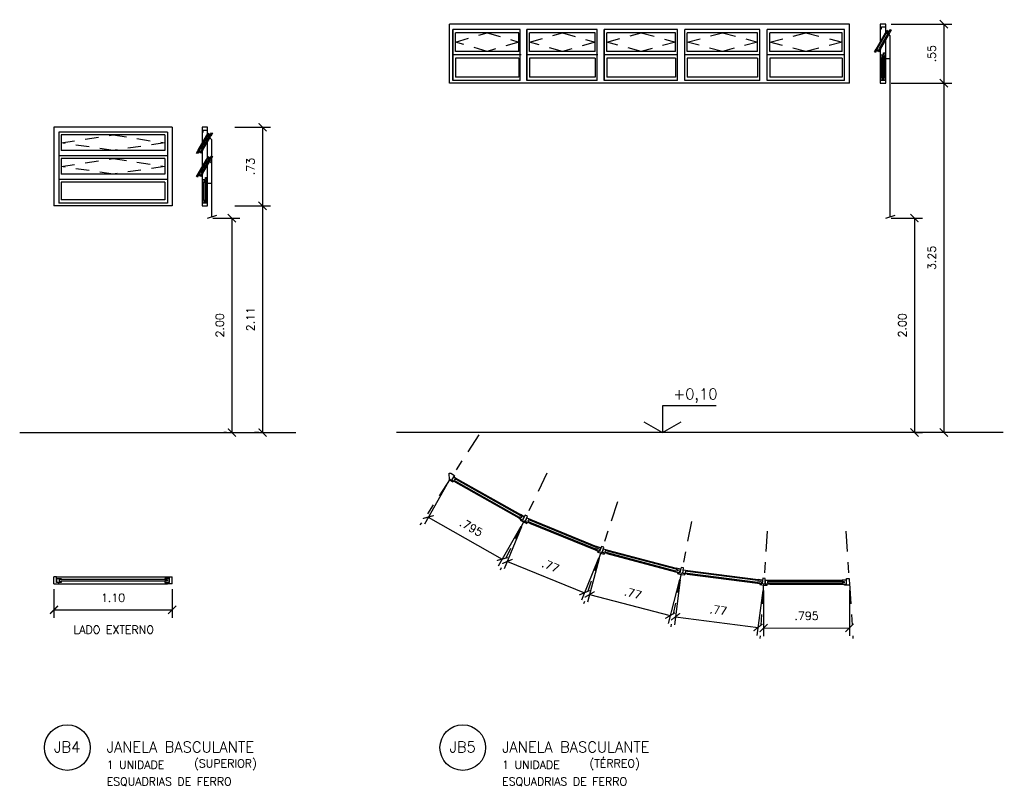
# Model space of a CAD drawing. Header units: millimetres. Extents: x 193 to 586, y 108 to 133.
# Drawn here: x 379.26 to 388.41, y 125.87 to 133 of the extents above; entities that cross this region are included whole.
import ezdxf

# ---------------------------------------------------------------- set-up
doc = ezdxf.new("R2010")
doc.units = ezdxf.units.MM
doc.linetypes.add('CENTER', pattern=[0.6, 0.375, -0.075, 0.075, -0.075])
doc.linetypes.add('HIDDEN', pattern=[0.375, 0.25, -0.125])
for name, color, linetype in [('CAIX', 2, 'Continuous'), ('CAIXN', 7, 'Continuous'), ('COTAS', 1, 'Continuous'), ('EIXOS', 141, 'CENTER'), ('LPROJ', 7, 'HIDDEN'), ('LVISTA01', 8, 'Continuous'), ('LVISTA02', 1, 'Continuous'), ('NOTAS', 2, 'Continuous'), ('REVEST', 2, 'Continuous')]:
    doc.layers.add(name, color=color, linetype=linetype)
doc.styles.add('100-50', font='romans.shx', dxfattribs={"height": 0.125})
doc.styles.add('60-50', font='romans.shx', dxfattribs={"height": 0.075})
doc.styles.add('80-50', font='romans.shx', dxfattribs={"height": 0.1})
doc.dimstyles.new('50', dxfattribs={"dimtxt": 0.1, "dimasz": 2.5, "dimexe": 1.25, "dimexo": 0.625, "dimgap": 0.075, "dimtad": 1, "dimzin": 0, "dimdsep": 46, "dimtxsty": '60-50', "dimcen": 2.5, "dimclrt": 3, "dimadec": 0, "dimazin": 0, "dimtfac": 1, "dimtmove": 0, "dimatfit": 3, "dimfxl": 1, "dimarcsym": 0})

# ---------------------------------------------------------------- blocks, each defined once
blk = doc.blocks.new('_ARCHTICK')
at = {"color": 0, "linetype": 'ByBlock', "const_width": 0.15}
blk.add_lwpolyline([(-0.5, -0.5), (0.5, 0.5)], dxfattribs=at)
blk = doc.blocks.new('*D112')
at = {"color": 0, "linetype": 'ByBlock'}
for p, q in [((168.7461, 234.7898), (169.0796, 234.7898)), ((169.0046, 234.7898), (169.0046, 234.0598)), ((168.7461, 234.0598), (169.0796, 234.0598))]:
    blk.add_line(p, q, dxfattribs=at)
at = {"layer": 'DEFPOINTS', "color": 0, "linetype": 'ByBlock'}
for p in [(168.6961, 234.7898), (168.6961, 234.0598), (169.0046, 234.0598)]:
    blk.add_point(p, dxfattribs=at)
at = {"color": 0, "linetype": 'ByBlock', "xscale": 0.075, "yscale": 0.075, "zscale": 0.075}
for p, rotation in [((169.0046, 234.7898), 90), ((169.0046, 234.0598), 270)]:
    blk.add_blockref('_ARCHTICK', p, dxfattribs=dict(at, rotation=rotation))
at = {"color": 3, "linetype": 'ByBlock', "insert": (168.8921, 234.4248), "char_height": 0.075, "attachment_point": 5, "rotation": 90, "style": '60-50'}
blk.add_mtext('.73', dxfattribs=at)
blk = doc.blocks.new('*D113')
at = {"color": 0, "linetype": 'ByBlock'}
for p, q in [((169.0046, 234.0598), (169.0046, 231.9498)), ((168.9719, 231.9498), (168.9296, 231.9498))]:
    blk.add_line(p, q, dxfattribs=at)
at = {"layer": 'DEFPOINTS', "color": 0, "linetype": 'ByBlock'}
for p in [(168.6961, 234.0598), (169.0046, 231.9498), (169.0219, 231.9498)]:
    blk.add_point(p, dxfattribs=at)
at = {"color": 0, "linetype": 'ByBlock', "xscale": 0.075, "yscale": 0.075, "zscale": 0.075}
for p, rotation in [((169.0046, 234.0598), 90), ((169.0046, 231.9498), 270)]:
    blk.add_blockref('_ARCHTICK', p, dxfattribs=dict(at, rotation=rotation))
at = {"color": 3, "linetype": 'ByBlock', "insert": (168.8921, 233.0048), "char_height": 0.075, "attachment_point": 5, "rotation": 90, "style": '60-50'}
blk.add_mtext('2.11', dxfattribs=at)
blk = doc.blocks.new('*D114')
at = {"color": 0, "linetype": 'ByBlock'}
for p, q in [((168.5417, 233.9449), (168.7949, 233.9449)), ((168.7199, 233.9449), (168.7199, 231.9498)), ((168.6699, 231.9498), (168.6449, 231.9498))]:
    blk.add_line(p, q, dxfattribs=at)
at = {"layer": 'DEFPOINTS', "color": 0, "linetype": 'ByBlock'}
for p in [(168.4917, 233.9449), (168.7199, 231.9498), (168.7199, 231.9498)]:
    blk.add_point(p, dxfattribs=at)
at = {"color": 0, "linetype": 'ByBlock', "xscale": 0.075, "yscale": 0.075, "zscale": 0.075}
for p, rotation in [((168.7199, 233.9449), 90), ((168.7199, 231.9498), 270)]:
    blk.add_blockref('_ARCHTICK', p, dxfattribs=dict(at, rotation=rotation))
at = {"color": 3, "linetype": 'ByBlock', "insert": (168.6074, 232.9474), "char_height": 0.075, "attachment_point": 5, "rotation": 90, "style": '60-50'}
blk.add_mtext('2.00', dxfattribs=at)
blk = doc.blocks.new('*D115')
at = {"color": 0, "linetype": 'ByBlock'}
for p, q in [((173.7939, 230.4937), (173.7939, 230.2252)), ((174.8939, 230.4937), (174.8939, 230.2252)), ((173.7939, 230.3002), (174.8939, 230.3002))]:
    blk.add_line(p, q, dxfattribs=at)
at = {"layer": 'DEFPOINTS', "color": 0, "linetype": 'ByBlock'}
for p in [(173.7939, 230.5437), (174.8939, 230.5437), (174.8939, 230.3002)]:
    blk.add_point(p, dxfattribs=at)
at = {"color": 0, "linetype": 'ByBlock', "xscale": 0.075, "yscale": 0.075, "zscale": 0.075, "rotation": 180}
blk.add_blockref('_ARCHTICK', (173.7939, 230.3002), dxfattribs=at)
at = {"color": 0, "linetype": 'ByBlock', "xscale": 0.075, "yscale": 0.075, "zscale": 0.075}
blk.add_blockref('_ARCHTICK', (174.8939, 230.3002), dxfattribs=at)
at = {"color": 3, "linetype": 'ByBlock', "insert": (174.3439, 230.4127), "char_height": 0.075, "attachment_point": 5, "style": '60-50'}
blk.add_mtext('1.10', dxfattribs=at)
blk = doc.blocks.new('*D116')
at = {"color": 0, "linetype": 'ByBlock'}
for p, q in [((180.6448, 235.7498), (181.2105, 235.7498)), ((181.1355, 235.7498), (181.1355, 235.1999)), ((180.6448, 235.1999), (181.2105, 235.1999))]:
    blk.add_line(p, q, dxfattribs=at)
at = {"layer": 'DEFPOINTS', "color": 0, "linetype": 'ByBlock'}
for p in [(180.5948, 235.7498), (180.5948, 235.1999), (181.1355, 235.1999)]:
    blk.add_point(p, dxfattribs=at)
at = {"color": 0, "linetype": 'ByBlock', "xscale": 0.075, "yscale": 0.075, "zscale": 0.075}
for p, rotation in [((181.1355, 235.7498), 90), ((181.1355, 235.1999), 270)]:
    blk.add_blockref('_ARCHTICK', p, dxfattribs=dict(at, rotation=rotation))
at = {"color": 3, "linetype": 'ByBlock', "insert": (181.023, 235.4749), "char_height": 0.075, "attachment_point": 5, "rotation": 90, "style": '60-50'}
blk.add_mtext('.55', dxfattribs=at)
blk = doc.blocks.new('*D117')
at = {"color": 0, "linetype": 'ByBlock'}
for p, q in [((181.1355, 235.1999), (181.1355, 231.9498)), ((181.1343, 231.9498), (181.0605, 231.9498))]:
    blk.add_line(p, q, dxfattribs=at)
at = {"layer": 'DEFPOINTS', "color": 0, "linetype": 'ByBlock'}
for p in [(180.5948, 235.1999), (181.1355, 231.9498), (181.1843, 231.9498)]:
    blk.add_point(p, dxfattribs=at)
at = {"color": 0, "linetype": 'ByBlock', "xscale": 0.075, "yscale": 0.075, "zscale": 0.075}
for p, rotation in [((181.1355, 235.1999), 90), ((181.1355, 231.9498), 270)]:
    blk.add_blockref('_ARCHTICK', p, dxfattribs=dict(at, rotation=rotation))
at = {"color": 3, "linetype": 'ByBlock', "insert": (181.023, 233.5749), "char_height": 0.075, "attachment_point": 5, "rotation": 90, "style": '60-50'}
blk.add_mtext('3.25', dxfattribs=at)
blk = doc.blocks.new('*D118')
at = {"color": 0, "linetype": 'ByBlock'}
for p, q in [((180.6448, 233.9449), (180.9371, 233.9449)), ((180.8621, 233.9449), (180.8621, 231.9498)), ((180.8633, 231.9498), (180.9371, 231.9498))]:
    blk.add_line(p, q, dxfattribs=at)
at = {"layer": 'DEFPOINTS', "color": 0, "linetype": 'ByBlock'}
for p in [(180.5948, 233.9449), (180.8133, 231.9498), (180.8621, 231.9498)]:
    blk.add_point(p, dxfattribs=at)
at = {"color": 0, "linetype": 'ByBlock', "xscale": 0.075, "yscale": 0.075, "zscale": 0.075}
for p, rotation in [((180.8621, 233.9449), 90), ((180.8621, 231.9498), 270)]:
    blk.add_blockref('_ARCHTICK', p, dxfattribs=dict(at, rotation=rotation))
at = {"color": 3, "linetype": 'ByBlock', "insert": (180.7496, 232.9474), "char_height": 0.075, "attachment_point": 5, "rotation": 90, "style": '60-50'}
blk.add_mtext('2.00', dxfattribs=at)
blk = doc.blocks.new('*D119')
at = {"color": 0, "linetype": 'ByBlock'}
for p, q in [((179.4582, 230.4802), (179.4593, 230.0559)), ((180.2575, 230.4822), (180.2586, 230.0579)), ((179.4591, 230.1309), (180.2584, 230.1329))]:
    blk.add_line(p, q, dxfattribs=at)
at = {"layer": 'DEFPOINTS', "color": 0, "linetype": 'ByBlock'}
for p in [(179.4581, 230.5302), (180.2574, 230.5322), (180.2584, 230.1329)]:
    blk.add_point(p, dxfattribs=at)
at = {"color": 0, "linetype": 'ByBlock', "xscale": 0.075, "yscale": 0.075, "zscale": 0.075}
for p, rotation in [((179.4591, 230.1309), 180.1409125196109), ((180.2584, 230.1329), 0.1409125196109683)]:
    blk.add_blockref('_ARCHTICK', p, dxfattribs=dict(at, rotation=rotation))
at = {"color": 3, "linetype": 'ByBlock', "insert": (179.8585, 230.2444), "char_height": 0.075, "attachment_point": 5, "rotation": 0.14091, "style": '60-50'}
blk.add_mtext('.795', dxfattribs=at)
blk = doc.blocks.new('*D120')
at = {"color": 0, "linetype": 'ByBlock'}
for p, q in [((178.6837, 230.5802), (178.6294, 230.1616)), ((179.4517, 230.4806), (179.3973, 230.062)), ((178.639, 230.236), (179.407, 230.1364))]:
    blk.add_line(p, q, dxfattribs=at)
at = {"layer": 'DEFPOINTS', "color": 0, "linetype": 'ByBlock'}
for p in [(178.6901, 230.6298), (179.4581, 230.5302), (179.407, 230.1364)]:
    blk.add_point(p, dxfattribs=at)
at = {"color": 0, "linetype": 'ByBlock', "xscale": 0.075, "yscale": 0.075, "zscale": 0.075}
for p, rotation in [((178.639, 230.236), 172.6077200387716), ((179.407, 230.1364), 352.6077200387716)]:
    blk.add_blockref('_ARCHTICK', p, dxfattribs=dict(at, rotation=rotation))
at = {"color": 3, "linetype": 'ByBlock', "insert": (179.0375, 230.2977), "char_height": 0.075, "attachment_point": 5, "rotation": 352.60772, "style": '60-50'}
blk.add_mtext('.77', dxfattribs=at)
blk = doc.blocks.new('*D121')
at = {"color": 0, "linetype": 'ByBlock'}
for p, q in [((177.9285, 230.7785), (177.8212, 230.3709)), ((178.6774, 230.5815), (178.5701, 230.1738)), ((177.8403, 230.4434), (178.5892, 230.2464))]:
    blk.add_line(p, q, dxfattribs=at)
at = {"layer": 'DEFPOINTS', "color": 0, "linetype": 'ByBlock'}
for p in [(177.9412, 230.8269), (178.6901, 230.6298), (178.5892, 230.2464)]:
    blk.add_point(p, dxfattribs=at)
at = {"color": 0, "linetype": 'ByBlock', "xscale": 0.075, "yscale": 0.075, "zscale": 0.075}
for p, rotation in [((177.8403, 230.4434), 165.2583523953717), ((178.5892, 230.2464), 345.2583523953717)]:
    blk.add_blockref('_ARCHTICK', p, dxfattribs=dict(at, rotation=rotation))
at = {"color": 3, "linetype": 'ByBlock', "insert": (178.2434, 230.4537), "char_height": 0.075, "attachment_point": 5, "rotation": 345.25835, "style": '60-50'}
blk.add_mtext('.77', dxfattribs=at)
blk = doc.blocks.new('*D122')
at = {"color": 0, "linetype": 'ByBlock'}
for p, q in [((177.2049, 231.0717), (177.0464, 230.6812)), ((177.0746, 230.7507), (177.7921, 230.4595)), ((177.9224, 230.7805), (177.7639, 230.39))]:
    blk.add_line(p, q, dxfattribs=at)
at = {"layer": 'DEFPOINTS', "color": 0, "linetype": 'ByBlock'}
for p in [(177.2237, 231.118), (177.9412, 230.8269), (177.7921, 230.4595)]:
    blk.add_point(p, dxfattribs=at)
at = {"color": 0, "linetype": 'ByBlock', "xscale": 0.075, "yscale": 0.075, "zscale": 0.075}
for p, rotation in [((177.0746, 230.7507), 157.9138706856465), ((177.7921, 230.4595), 337.9138706856465)]:
    blk.add_blockref('_ARCHTICK', p, dxfattribs=dict(at, rotation=rotation))
at = {"color": 3, "linetype": 'ByBlock', "insert": (177.4757, 230.7093), "char_height": 0.075, "attachment_point": 5, "rotation": 337.91387, "style": '60-50'}
blk.add_mtext('.77', dxfattribs=at)
blk = doc.blocks.new('*D123')
at = {"color": 0, "linetype": 'ByBlock'}
for p, q in [((176.5108, 231.4654), (176.3024, 231.0985)), ((176.3394, 231.1638), (177.0276, 230.7729)), ((177.199, 231.0746), (176.9906, 230.7077))]:
    blk.add_line(p, q, dxfattribs=at)
at = {"layer": 'DEFPOINTS', "color": 0, "linetype": 'ByBlock'}
for p in [(176.5355, 231.5089), (177.2237, 231.118), (177.0276, 230.7729)]:
    blk.add_point(p, dxfattribs=at)
at = {"color": 0, "linetype": 'ByBlock', "xscale": 0.075, "yscale": 0.075, "zscale": 0.075}
for p, rotation in [((176.3394, 231.1638), 150.405567229511), ((177.0276, 230.7729), 330.405567229511)]:
    blk.add_blockref('_ARCHTICK', p, dxfattribs=dict(at, rotation=rotation))
at = {"color": 3, "linetype": 'ByBlock', "insert": (176.7391, 231.0662), "char_height": 0.075, "attachment_point": 5, "rotation": 330.40557, "style": '60-50'}
blk.add_mtext('.795', dxfattribs=at)

msp = doc.modelspace()

# ---------------------------------------------------------------- linework, layer by layer
at = {"layer": 'CAIX', "color": 1}
for p, q in [((383.2575, 132.4097), (383.2575, 132.9596)), ((386.9794, 132.9596), (383.2575, 132.9596)), ((383.2885, 132.4347), (383.2885, 132.9091)), ((383.9152, 132.9091), (383.2885, 132.9091)), ((383.294, 132.4347), (383.294, 132.9091)), ((383.9152, 132.4347), (383.9152, 132.9091)), ((383.9781, 132.4347), (383.9781, 132.9091)), ((384.6308, 132.9091), (383.9781, 132.9091)), ((383.9819, 132.4347), (383.9819, 132.9091)), ((384.6308, 132.4347), (384.6308, 132.9091)), ((384.6971, 132.4347), (384.6971, 132.9091)), ((385.3783, 132.9091), (384.6971, 132.9091)), ((384.6996, 132.4347), (384.6996, 132.9091)), ((385.3783, 132.4347), (385.3783, 132.9091)), ((385.4469, 132.4347), (385.4469, 132.9091)), ((386.1454, 132.9091), (385.4469, 132.9091)), ((386.1454, 132.4347), (386.1454, 132.9091)), ((386.2151, 132.4347), (386.2151, 132.9091)), ((386.9345, 132.9091), (386.2151, 132.9091)), ((386.9345, 132.4347), (386.9345, 132.9091)), ((386.9794, 132.4097), (386.9794, 132.9596)), ((387.2268, 132.7272), (387.3136, 132.8776)), ((387.2671, 132.7271), (387.3539, 132.8774)), ((387.2728, 132.4647), (387.2728, 132.6431)), ((387.3078, 132.4647), (387.3078, 132.6631)), ((383.9152, 132.4347), (383.2885, 132.4347)), ((384.6308, 132.4347), (383.9781, 132.4347)), ((385.3783, 132.4347), (384.6971, 132.4347)), ((386.1454, 132.4347), (385.4469, 132.4347)), ((386.9345, 132.4347), (386.2151, 132.4347)), ((386.9794, 132.4097), (383.2575, 132.4097)), ((380.9205, 131.7855), (380.9976, 131.9189)), ((380.9608, 131.7853), (381.0379, 131.9187)), ((380.9205, 131.568), (380.9976, 131.7014)), ((380.9608, 131.5678), (381.0379, 131.7013)), ((380.9617, 131.3247), (380.9617, 131.483)), ((380.9967, 131.3247), (380.9967, 131.503)), ((383.3154, 128.6966), (383.9025, 128.3652)), ((383.3325, 128.7271), (383.9197, 128.3957)), ((384.0032, 128.3173), (384.6143, 128.0683)), ((384.0164, 128.3498), (384.6275, 128.1007)), ((384.7304, 128.0669), (385.3685, 127.8985)), ((384.7215, 128.0331), (385.3596, 127.8647)), ((385.4748, 127.8777), (386.1292, 127.7928)), ((379.6032, 127.8162), (380.6532, 127.8162)), ((385.4703, 127.843), (386.1248, 127.7581)), ((386.2374, 127.7853), (386.9116, 127.7852)), ((379.6232, 127.7535), (380.6332, 127.7535)), ((386.2374, 127.7503), (386.9117, 127.7502))]:
    msp.add_line(p, q, dxfattribs=at)
at = {"layer": 'CAIX'}
for p, q in [((387.2354, 132.7222), (387.3222, 132.8726)), ((387.2584, 132.7321), (387.3452, 132.8824)), ((387.345, 132.862), (387.3562, 132.8508)), ((387.3562, 132.8508), (387.3562, 131.1667)), ((387.2828, 132.4647), (387.2828, 132.6431)), ((387.2978, 132.4647), (387.2978, 132.6631)), ((387.3078, 132.641), (387.3562, 132.641)), ((380.9292, 131.7805), (381.0062, 131.9139)), ((380.9522, 131.7903), (381.0292, 131.9237)), ((381.0283, 131.902), (381.0451, 131.8852)), ((381.0451, 131.8852), (381.0451, 131.7317)), ((380.9522, 131.5728), (381.0292, 131.7063)), ((381.0451, 131.7137), (381.0451, 131.1667)), ((380.9292, 131.563), (381.0062, 131.6964)), ((381.0273, 131.683), (381.0451, 131.6652)), ((380.9717, 131.3247), (380.9717, 131.483)), ((380.9867, 131.3247), (380.9867, 131.503)), ((380.9967, 131.4809), (381.0451, 131.4809)), ((381.0057, 131.1547), (381.094, 131.1817)), ((387.3168, 131.1547), (387.4051, 131.1817)), ((383.3203, 128.7053), (383.9074, 128.3739)), ((383.9148, 128.3869), (383.3276, 128.7184)), ((384.007, 128.3266), (384.6181, 128.0776)), ((384.6237, 128.0915), (384.0126, 128.3405)), ((384.7241, 128.0427), (385.3621, 127.8744)), ((385.3659, 127.8889), (384.7279, 128.0572)), ((385.4716, 127.8529), (386.126, 127.768)), ((386.1279, 127.7829), (385.4735, 127.8678)), ((379.5782, 127.7535), (379.5782, 127.8162)), ((380.6105, 127.791), (379.646, 127.791)), ((380.6105, 127.776), (379.646, 127.776)), ((380.6782, 127.7535), (380.6782, 127.8162)), ((386.9116, 127.7752), (386.2374, 127.7753)), ((386.2374, 127.7603), (386.9117, 127.7602))]:
    msp.add_line(p, q, dxfattribs=at)
for points in [[(387.2668, 132.9596), (387.2668, 132.9146), (387.2768, 132.9146), (387.2768, 132.9346), (387.3168, 132.9346), (387.3168, 132.9596)], [(387.3168, 132.4097), (387.3168, 132.4547), (387.3078, 132.4547), (387.3078, 132.4347), (387.2668, 132.4347), (387.2668, 132.4097)], [(380.9557, 131.9996), (380.9557, 131.9546), (380.9657, 131.9546), (380.9657, 131.9746), (381.0057, 131.9746), (381.0057, 131.9996)], [(381.0057, 131.2697), (381.0057, 131.3147), (380.9967, 131.3147), (380.9967, 131.2947), (380.9557, 131.2947), (380.9557, 131.2697)], [(383.2575, 128.7187), (383.2542, 128.7813), (383.2706, 128.7822), (383.3048, 128.7599), (383.2773, 128.7177), (383.294, 128.7068), (383.2885, 128.6984)], [(383.2977, 128.7467), (383.3325, 128.7271), (383.3276, 128.7184), (383.3102, 128.7282), (383.3028, 128.7151), (383.3203, 128.7053), (383.3154, 128.6966), (383.2805, 128.7162)], [(383.9546, 128.376), (383.9197, 128.3957), (383.9148, 128.3869), (383.9322, 128.3771), (383.9249, 128.3641), (383.9074, 128.3739), (383.9025, 128.3652), (383.9374, 128.3455)], [(383.9793, 128.3648), (384.0164, 128.3498), (384.0126, 128.3405), (383.9941, 128.348), (383.9884, 128.3341), (384.007, 128.3266), (384.0032, 128.3173), (383.9661, 128.3324)], [(384.6645, 128.0857), (384.6275, 128.1007), (384.6237, 128.0915), (384.6422, 128.0839), (384.6366, 128.07), (384.6181, 128.0776), (384.6143, 128.0683), (384.6514, 128.0532)], [(384.6917, 128.0771), (384.7304, 128.0669), (384.7279, 128.0572), (384.7085, 128.0623), (384.7047, 128.0478), (384.7241, 128.0427), (384.7215, 128.0331), (384.6828, 128.0432)], [(385.4071, 127.8884), (385.3685, 127.8985), (385.3659, 127.8889), (385.3853, 127.8838), (385.3815, 127.8693), (385.3621, 127.8744), (385.3596, 127.8647), (385.3983, 127.8545)], [(385.4351, 127.8828), (385.4748, 127.8777), (385.4735, 127.8678), (385.4537, 127.8703), (385.4518, 127.8555), (385.4716, 127.8529), (385.4703, 127.843), (385.4307, 127.8481)], [(379.606, 127.801), (379.646, 127.801), (379.646, 127.791), (379.626, 127.791), (379.626, 127.776), (379.646, 127.776), (379.646, 127.766), (379.606, 127.766)], [(380.6505, 127.801), (380.6105, 127.801), (380.6105, 127.791), (380.6305, 127.791), (380.6305, 127.776), (380.6105, 127.776), (380.6105, 127.766), (380.6505, 127.766)], [(386.1689, 127.7877), (386.1292, 127.7928), (386.1279, 127.7829), (386.1478, 127.7803), (386.1459, 127.7654), (386.126, 127.768), (386.1248, 127.7581), (386.1644, 127.753)], [(386.1974, 127.7852), (386.2374, 127.7853), (386.2374, 127.7753), (386.2174, 127.7752), (386.2174, 127.7602), (386.2374, 127.7603), (386.2374, 127.7503), (386.1974, 127.7502)], [(386.9516, 127.7853), (386.9116, 127.7852), (386.9116, 127.7752), (386.9316, 127.7753), (386.9317, 127.7603), (386.9117, 127.7602), (386.9117, 127.7502), (386.9517, 127.7503)]]:
    msp.add_lwpolyline(points, close=True, dxfattribs=at)
for points in [[(387.3286, 132.9036), (387.3372, 132.8986), (387.3372, 132.8986), (387.3502, 132.8911), (387.3602, 132.9084), (387.3689, 132.9034), (387.3539, 132.8774), (387.3322, 132.8899), (387.3222, 132.8726), (387.3136, 132.8776), (387.3286, 132.9036)], [(387.2268, 132.7272), (387.2354, 132.7222), (387.2354, 132.7222), (387.2484, 132.7147), (387.2584, 132.7321), (387.2671, 132.7271), (387.2521, 132.7011), (387.2304, 132.7136), (387.2204, 132.6963), (387.2118, 132.7013), (387.2268, 132.7272)], [(387.2728, 132.6731), (387.2828, 132.6731), (387.2828, 132.6731), (387.2978, 132.6731), (387.2978, 132.6931), (387.3078, 132.6931), (387.3078, 132.6631), (387.2828, 132.6631), (387.2828, 132.6431), (387.2728, 132.6431), (387.2728, 132.6731)], [(387.3078, 132.4647), (387.3078, 132.4347), (387.2728, 132.4347), (387.2728, 132.4647), (387.2828, 132.4647), (387.2828, 132.4447), (387.2978, 132.4447), (387.2978, 132.4647), (387.3078, 132.4647)], [(381.0126, 131.9449), (381.0212, 131.9399), (381.0212, 131.9399), (381.0342, 131.9324), (381.0442, 131.9497), (381.0529, 131.9447), (381.0379, 131.9187), (381.0162, 131.9312), (381.0062, 131.9139), (380.9976, 131.9189), (381.0126, 131.9449)], [(380.9205, 131.7855), (380.9292, 131.7805), (380.9292, 131.7805), (380.9422, 131.773), (380.9522, 131.7903), (380.9608, 131.7853), (380.9458, 131.7593), (380.9242, 131.7718), (380.9142, 131.7545), (380.9055, 131.7595), (380.9205, 131.7855)], [(381.0126, 131.7274), (381.0212, 131.7224), (381.0212, 131.7224), (381.0342, 131.7149), (381.0442, 131.7322), (381.0529, 131.7272), (381.0379, 131.7013), (381.0162, 131.7138), (381.0062, 131.6964), (380.9976, 131.7014), (381.0126, 131.7274)], [(380.9205, 131.568), (380.9292, 131.563), (380.9292, 131.563), (380.9422, 131.5555), (380.9522, 131.5728), (380.9608, 131.5678), (380.9458, 131.5419), (380.9242, 131.5544), (380.9142, 131.537), (380.9055, 131.542), (380.9205, 131.568)], [(380.9617, 131.513), (380.9717, 131.513), (380.9717, 131.513), (380.9867, 131.513), (380.9867, 131.533), (380.9967, 131.533), (380.9967, 131.503), (380.9717, 131.503), (380.9717, 131.483), (380.9617, 131.483), (380.9617, 131.513)], [(380.9967, 131.3247), (380.9967, 131.2947), (380.9617, 131.2947), (380.9617, 131.3247), (380.9717, 131.3247), (380.9717, 131.3047), (380.9867, 131.3047), (380.9867, 131.3247), (380.9967, 131.3247)], [(383.9457, 128.3278), (383.9781, 128.3147), (383.9819, 128.324), (383.9633, 128.3315), (383.9831, 128.3803), (383.9635, 128.3898), (383.9375, 128.3439), (383.9201, 128.3538), (383.9152, 128.3451), (383.9456, 128.3278)], [(384.6632, 128.0367), (384.6971, 128.0278), (384.6996, 128.0375), (384.6803, 128.0425), (384.6936, 128.0935), (384.673, 128.1004), (384.6531, 128.0516), (384.6346, 128.0591), (384.6308, 128.0499), (384.6632, 128.0367)], [(385.4122, 127.8396), (385.4469, 127.8351), (385.4481, 127.8451), (385.4283, 127.8476), (385.435, 127.8999), (385.4137, 127.9041), (385.4002, 127.8531), (385.3809, 127.8582), (385.3783, 127.8486), (385.4121, 127.8396)], [(379.5782, 127.7535), (379.6232, 127.7535), (379.6232, 127.7635), (379.6032, 127.7635), (379.6032, 127.8162), (379.5782, 127.8162)], [(380.6782, 127.7535), (380.6332, 127.7535), (380.6332, 127.7635), (380.6532, 127.7635), (380.6532, 127.8162), (380.6782, 127.8162)], [(386.1801, 127.74), (386.2151, 127.74), (386.2151, 127.75), (386.1951, 127.75), (386.1951, 127.8027), (386.1734, 127.8041), (386.1666, 127.7518), (386.1467, 127.7544), (386.1454, 127.7445), (386.1801, 127.74)], [(386.9792, 127.74), (386.9342, 127.74), (386.9342, 127.75), (386.9536, 127.75), (386.9506, 127.8011), (386.9754, 127.8026), (386.9792, 127.74)]]:
    msp.add_lwpolyline(points, dxfattribs=at)
at = {"layer": 'CAIXN', "color": 8, "ltscale": 0.5}
for centre in [(379.7023, 126.2284), (383.3816, 126.2284)]:
    msp.add_circle(centre, 0.2125, dxfattribs=at)
at = {"layer": 'EIXOS', "ltscale": 0.5}
for p, q in [((383.531, 129.1372), (382.9839, 128.3001)), ((384.1634, 128.7803), (383.7297, 127.8792)), ((384.8219, 128.5137), (384.5063, 127.5648)), ((385.5088, 128.3329), (385.3165, 127.3516)), ((386.2132, 128.241), (386.1472, 127.2431)), ((386.9467, 128.2408), (387.0122, 127.2429))]:
    msp.add_line(p, q, dxfattribs=at)
at = {"layer": 'LPROJ', "ltscale": 0.5}
for p, q in [((383.3154, 132.7923), (383.6089, 132.8791)), ((383.6089, 132.8791), (383.9025, 132.7923)), ((384.0032, 132.7923), (384.3088, 132.8791)), ((384.3088, 132.8791), (384.6143, 132.7923)), ((384.7215, 132.7923), (385.0405, 132.8791)), ((385.0405, 132.8791), (385.3596, 132.7923)), ((385.4703, 132.7923), (385.7976, 132.8791)), ((385.7976, 132.8791), (386.1248, 132.7923)), ((386.2374, 132.7923), (386.5745, 132.8791)), ((386.5745, 132.8791), (386.9117, 132.7923)), ((383.6089, 132.7055), (383.3154, 132.7923)), ((383.9025, 132.7923), (383.6089, 132.7055)), ((384.3088, 132.7055), (384.0032, 132.7923)), ((384.6143, 132.7923), (384.3088, 132.7055)), ((385.0405, 132.7055), (384.7215, 132.7923)), ((385.3596, 132.7923), (385.0405, 132.7055)), ((385.7976, 132.7055), (385.4703, 132.7923)), ((386.1248, 132.7923), (385.7976, 132.7055)), ((386.5745, 132.7055), (386.2374, 132.7923)), ((386.9117, 132.7923), (386.5745, 132.7055)), ((379.646, 131.8542), (380.1282, 131.9287)), ((380.1282, 131.9287), (380.6105, 131.8542)), ((380.1282, 131.7846), (379.646, 131.8542)), ((380.6105, 131.8542), (380.1282, 131.7846)), ((379.646, 131.6342), (380.1282, 131.7087)), ((380.1282, 131.7087), (380.6105, 131.6342)), ((380.1282, 131.5646), (379.646, 131.6342)), ((380.6105, 131.6342), (380.1282, 131.5646))]:
    msp.add_line(p, q, dxfattribs=at)
at = {"layer": 'LVISTA01'}
for p, q in [((383.3154, 132.7055), (383.3154, 132.8791)), ((383.9025, 132.8791), (383.3154, 132.8791)), ((383.9025, 132.7055), (383.9025, 132.8791)), ((384.0032, 132.7055), (384.0032, 132.8791)), ((384.6143, 132.8791), (384.0032, 132.8791)), ((384.6143, 132.7055), (384.6143, 132.8791)), ((384.7215, 132.7055), (384.7215, 132.8791)), ((385.3596, 132.8791), (384.7215, 132.8791)), ((385.3596, 132.7055), (385.3596, 132.8791)), ((385.4703, 132.7055), (385.4703, 132.8791)), ((386.1248, 132.8791), (385.4703, 132.8791)), ((386.1248, 132.7055), (386.1248, 132.8791)), ((386.2374, 132.7055), (386.2374, 132.8791)), ((386.9117, 132.8791), (386.2374, 132.8791)), ((386.9117, 132.7055), (386.9117, 132.8791)), ((383.9025, 132.7055), (383.3154, 132.7055)), ((384.6143, 132.7055), (384.0032, 132.7055)), ((385.3596, 132.7055), (384.7215, 132.7055)), ((386.1248, 132.7055), (385.4703, 132.7055)), ((386.9117, 132.7055), (386.2374, 132.7055)), ((383.9254, 132.6755), (383.294, 132.6755)), ((383.9025, 132.6431), (383.3154, 132.6431)), ((383.3154, 132.6431), (383.3154, 132.4647)), ((383.9025, 132.6431), (383.9025, 132.4647)), ((384.6372, 132.6755), (383.9819, 132.6755)), ((384.6143, 132.6431), (384.0032, 132.6431)), ((384.0032, 132.6431), (384.0032, 132.4647)), ((384.6143, 132.6431), (384.6143, 132.4647)), ((385.3824, 132.6755), (384.6996, 132.6755)), ((385.3596, 132.6431), (384.7215, 132.6431)), ((384.7215, 132.6431), (384.7215, 132.4647)), ((385.3596, 132.6431), (385.3596, 132.4647)), ((386.1476, 132.6755), (385.4469, 132.6755)), ((386.1248, 132.6431), (385.4703, 132.6431)), ((385.4703, 132.6431), (385.4703, 132.4647)), ((386.1248, 132.6431), (386.1248, 132.4647)), ((386.9345, 132.6755), (386.2151, 132.6755)), ((386.9117, 132.6431), (386.2374, 132.6431)), ((386.2374, 132.6431), (386.2374, 132.4647)), ((386.9117, 132.6431), (386.9117, 132.4647)), ((383.9025, 132.4647), (383.3154, 132.4647)), ((384.6143, 132.4647), (384.0032, 132.4647)), ((385.3596, 132.4647), (384.7215, 132.4647)), ((386.1248, 132.4647), (385.4703, 132.4647)), ((386.9117, 132.4647), (386.2374, 132.4647)), ((379.646, 131.9287), (379.646, 131.7846)), ((380.6105, 131.9287), (379.646, 131.9287)), ((380.6105, 131.9287), (380.6105, 131.7846)), ((380.6332, 131.7346), (379.6232, 131.7346)), ((380.6105, 131.7846), (379.646, 131.7846)), ((380.6105, 131.7087), (379.646, 131.7087)), ((379.646, 131.7087), (379.646, 131.5646)), ((380.6105, 131.7087), (380.6105, 131.5646)), ((380.6332, 131.5146), (379.6232, 131.5146)), ((380.6105, 131.5646), (379.646, 131.5646)), ((380.6105, 131.4887), (379.646, 131.4887)), ((379.646, 131.4887), (379.646, 131.3247)), ((380.6105, 131.4887), (380.6105, 131.3247)), ((380.6105, 131.3247), (379.646, 131.3247))]:
    msp.add_line(p, q, dxfattribs=at)
at = {"layer": 'LVISTA02'}
for p, q in [((387.2668, 132.9146), (387.2668, 132.7966)), ((387.3168, 132.8832), (387.3168, 132.9346)), ((387.3168, 132.4547), (387.3168, 132.8132)), ((387.2668, 132.7266), (387.2668, 132.4347)), ((379.5782, 131.9996), (379.5782, 131.2697)), ((380.6782, 131.9996), (379.5782, 131.9996)), ((380.6782, 131.9996), (380.6782, 131.2697)), ((381.0057, 131.933), (381.0057, 131.9746)), ((379.6232, 131.9556), (379.6232, 131.2947)), ((380.6332, 131.9556), (379.6232, 131.9556)), ((380.6332, 131.9556), (380.6332, 131.2947)), ((380.9557, 131.9546), (380.9557, 131.8509)), ((380.9557, 131.9546), (380.9557, 131.8463)), ((381.0057, 131.7155), (381.0057, 131.863)), ((380.9557, 131.7763), (380.9557, 131.6289)), ((381.0057, 131.3147), (381.0057, 131.6455)), ((380.9557, 131.5589), (380.9557, 131.2947)), ((380.6782, 131.2697), (379.5782, 131.2697)), ((380.6332, 131.2947), (379.6232, 131.2947))]:
    msp.add_line(p, q, dxfattribs=at)
at = {"layer": 'NOTAS'}
msp.add_lwpolyline([(385.7403, 129.4096), (385.2403, 129.4096), (385.2403, 129.1596)], dxfattribs=at)
at = {"layer": 'NOTAS', "color": 3}
msp.add_lwpolyline([(385.0671, 129.2596), (385.2403, 129.1596), (385.4135, 129.2596)], dxfattribs=at)
at = {"layer": 'REVEST'}
for p, q in [((379.2593, 129.1596), (381.829, 129.1596)), ((388.4112, 129.1596), (382.7667, 129.1596))]:
    msp.add_line(p, q, dxfattribs=at)

# ---------------------------------------------------------------- texts
at = {"layer": 'CAIXN', "ltscale": 0.5, "char_height": 0.075, "style": '60-50'}
for s, insert, attachment_point in [('LADO EXTERNO', (380.1339, 127.3256), 5), ('(SUPERIOR)', (380.881, 126.0691), 4), ('(TÉRREO)', (384.5602, 126.0691), 4), ('1 UNIDADE', (380.0682, 126.0691), 4), ('1 UNIDADE', (383.7475, 126.0691), 4), ('ESQUADRIAS DE FERRO', (380.0682, 125.9092), 4), ('ESQUADRIAS DE FERRO', (383.7475, 125.9092), 4)]:
    msp.add_mtext(s, dxfattribs=dict(at, insert=insert, attachment_point=attachment_point))
at = {"layer": 'CAIXN', "color": 2, "ltscale": 0.5, "char_height": 0.1, "style": '100-50'}
for s, insert, attachment_point in [('JB4', (379.7012, 126.2341), 5), ('JANELA BASCULANTE', (380.0684, 126.2341), 4), ('JB5', (383.3805, 126.2341), 5), ('JANELA BASCULANTE', (383.7476, 126.2341), 4)]:
    msp.add_mtext(s, dxfattribs=dict(at, insert=insert, attachment_point=attachment_point))
at = {"layer": 'NOTAS', "color": 3, "style": '80-50'}
msp.add_text('+0,10', height=0.1, dxfattribs=at).set_placement((385.3405, 129.4687))

# ---------------------------------------------------------------- dimensions: what is measured, and where the dimension line sits
at = {"layer": 'COTAS'}
for base, p1, p2, override, picture, middle, set_off in [((387.8575, 132.4097), (387.3168, 132.9596), (387.3168, 132.4097), {"dimasz": 0.075, "dimexe": 0.075, "dimexo": 0.05, "dimzin": 4, "dimblk1": 'ARCHTICK', "dimblk2": 'ARCHTICK', "dimsah": 1, "dimtmove": 2}, '*D116', (387.745, 132.6847), (206.722, -102.7902)), ((387.8575, 129.1596), (387.3168, 132.4097), (387.9063, 129.1596), {"dimasz": 0.075, "dimexe": 0.075, "dimexo": 0.05, "dimzin": 4, "dimblk1": 'ARCHTICK', "dimblk2": 'ARCHTICK', "dimsah": 1, "dimse1": 1, "dimtmove": 2}, '*D117', (387.745, 130.7847), (206.722, -102.7902)), ((381.5186, 131.2696), (381.2101, 131.9996), (381.2101, 131.2696), {"dimasz": 0.075, "dimexe": 0.075, "dimexo": 0.05, "dimzin": 4, "dimblk1": 'ARCHTICK', "dimblk2": 'ARCHTICK', "dimsah": 1, "dimtmove": 2}, '*D112', (381.4061, 131.6346), (212.514, -102.7902)), ((381.5186, 129.1596), (381.2101, 131.2696), (381.5359, 129.1596), {"dimasz": 0.075, "dimexe": 0.075, "dimexo": 0.05, "dimzin": 4, "dimblk1": 'ARCHTICK', "dimblk2": 'ARCHTICK', "dimsah": 1, "dimse1": 1, "dimtmove": 2}, '*D113', (381.4061, 130.2146), (212.514, -102.7902)), ((381.2339, 129.1596), (381.0057, 131.1547), (381.2339, 129.1596), {"dimasz": 0.075, "dimexe": 0.075, "dimexo": 0.05, "dimzin": 4, "dimblk1": 'ARCHTICK', "dimblk2": 'ARCHTICK', "dimsah": 1, "dimtmove": 2}, '*D114', (381.1214, 130.1572), (212.514, -102.7902)), ((387.5842, 129.1596), (387.3168, 131.1547), (387.5353, 129.1596), {"dimasz": 0.075, "dimexe": 0.075, "dimexo": 0.05, "dimzin": 4, "dimblk1": 'ARCHTICK', "dimblk2": 'ARCHTICK', "dimsah": 1, "dimtmove": 2}, '*D118', (387.4717, 130.1572), (206.722, -102.7902))]:
    dim = msp.add_linear_dim(base=base, p1=p1, p2=p2, angle=90, dimstyle='50', override=override, dxfattribs=at)
    dim.commit()
    dim.dimension.update_dxf_attribs({"geometry": picture, "text_midpoint": middle, "insert": set_off})
for p1, p2, distance, picture, middle in [((383.2575, 128.7187), (383.9457, 128.3278), -0.3969, '*D123', (383.4611, 128.2759)), ((386.1801, 127.74), (386.9794, 127.7419), -0.3993, '*D119', (386.5805, 127.4542))]:
    dim = msp.add_aligned_dim(p1=p1, p2=p2, distance=distance, text='.795', dimstyle='50', override={"dimasz": 0.075, "dimexe": 0.075, "dimexo": 0.05, "dimzin": 4, "dimblk1": 'ARCHTICK', "dimblk2": 'ARCHTICK', "dimsah": 1, "dimtmove": 2}, dxfattribs=at)
    dim.commit()
    dim.dimension.update_dxf_attribs({"geometry": picture, "text_midpoint": middle, "insert": (206.722, -102.7902)})
for p1, p2, distance, picture, middle in [((383.9457, 128.3278), (384.6632, 128.0367), -0.3965, '*D122', (384.1977, 127.9191)), ((384.6632, 128.0367), (385.4121, 127.8396), -0.3965, '*D121', (384.9654, 127.6635)), ((385.4121, 127.8396), (386.1801, 127.74), -0.3971, '*D120', (385.7595, 127.5075))]:
    dim = msp.add_aligned_dim(p1=p1, p2=p2, distance=distance, dimstyle='50', override={"dimasz": 0.075, "dimexe": 0.075, "dimexo": 0.05, "dimzin": 4, "dimblk1": 'ARCHTICK', "dimblk2": 'ARCHTICK', "dimsah": 1, "dimtmove": 2}, dxfattribs=at)
    dim.commit()
    dim.dimension.update_dxf_attribs({"geometry": picture, "text_midpoint": middle, "insert": (206.722, -102.7902)})
dim = msp.add_linear_dim(base=(380.6782, 127.51), p1=(379.5782, 127.7535), p2=(380.6782, 127.7535), dimstyle='50', override={"dimasz": 0.075, "dimexe": 0.075, "dimexo": 0.05, "dimzin": 4, "dimblk1": 'ARCHTICK', "dimblk2": 'ARCHTICK', "dimsah": 1, "dimtmove": 2}, dxfattribs=at)
dim.commit()
dim.dimension.update_dxf_attribs({"geometry": '*D115', "text_midpoint": (380.1282, 127.6225), "insert": (205.7843, -102.7902)})

doc.saveas('drawing.dxf')
